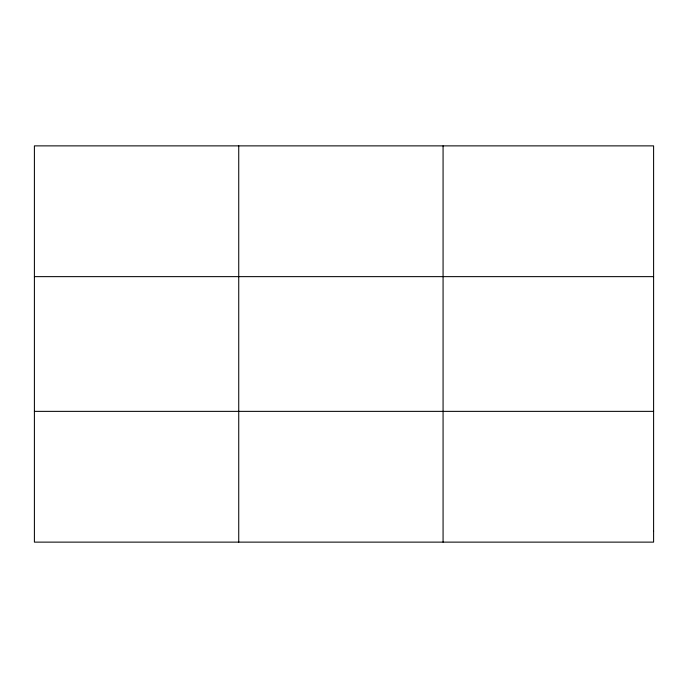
<?xml version="1.0" encoding="UTF-8"?>
<svg xmlns="http://www.w3.org/2000/svg" width="688" height="688" viewBox="0 0 688 688"><rect width="100%" height="100%" fill="white"/><g stroke="black" fill="none" stroke-linecap="round" stroke-linejoin="round"><path stroke-width="1.03" d="M238.736 145.873L238.736 542.127M443.072 145.873L443.072 542.127M34.4 276.636L653.6 276.636M34.4 411.364L653.6 411.364M653.6 531.231L653.6 542.127L34.4 542.127L34.4 145.873L653.6 145.873L653.6 531.231"/></g></svg>
